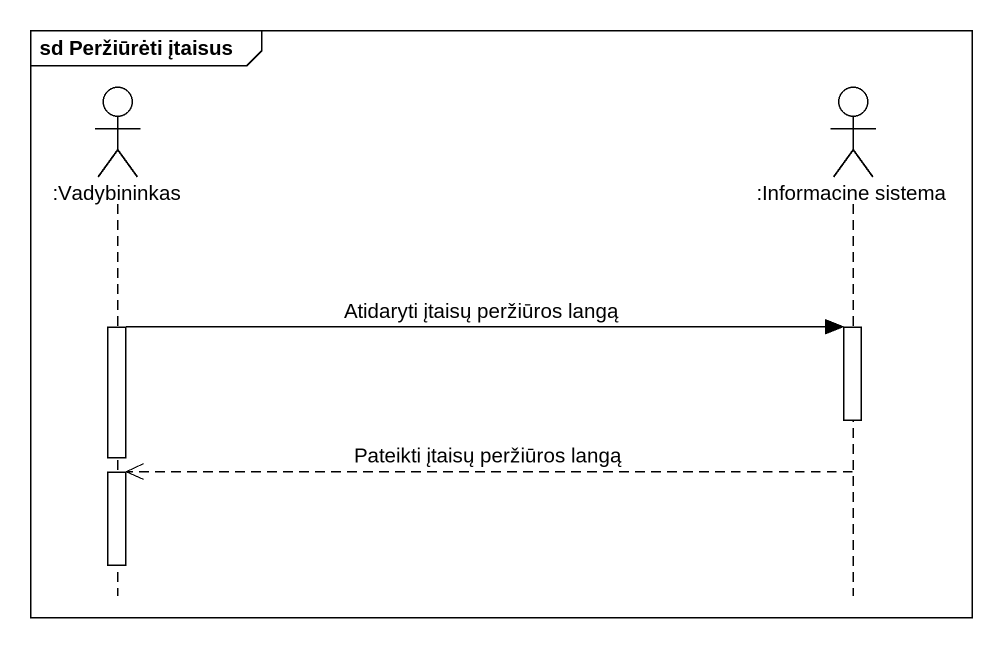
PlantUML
@startuml
mainframe sd Peržiūrėti įtaisus
hide footbox
actor ":Vadybininkas" as Vadybininkas
actor ":Informacine sistema" as Informacine_sistema

activate Vadybininkas
Vadybininkas -> Informacine_sistema : Atidaryti įtaisų peržiūros langą
activate Informacine_sistema
deactivate Informacine_sistema
deactivate Vadybininkas
Informacine_sistema -->> Vadybininkas : Pateikti įtaisų peržiūros langą
activate Vadybininkas
deactivate Vadybininkas
@enduml
